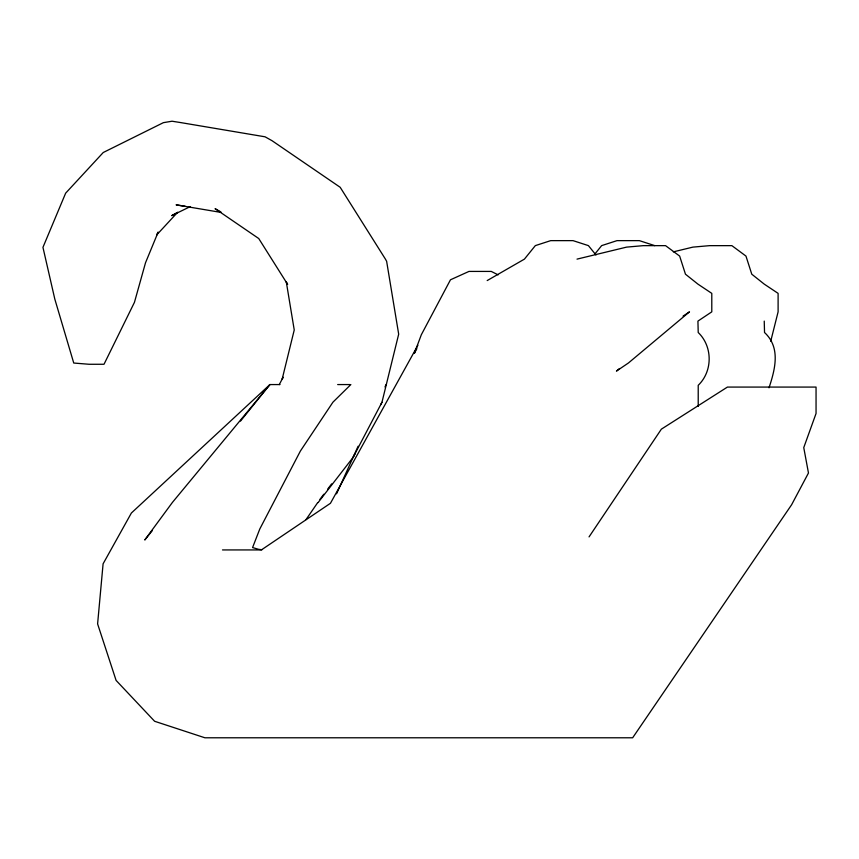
<?xml version="1.0" encoding="UTF-8"?>
<svg xmlns="http://www.w3.org/2000/svg" width="859" height="859" viewBox="0 0 859 859"><rect width="100%" height="100%" fill="white"/><g stroke="black" fill="none" stroke-linecap="round" stroke-linejoin="round"><path stroke-width="1.29" d="M318.066 502.622L353.103 457.364L381.954 402.291L398.683 334.162L386.625 261.276L385.315 258.946L340.185 187.294L272.088 140.736L265.098 136.817L181.174 122.665L172.047 121.216L163.371 122.665L103.241 152.515L65.649 193.168L42.95 247.349L54.815 299.104L73.745 363.035L89.035 364.27L104.014 364.27L134.444 302.347L145.525 262.736L158.045 232.392M770.727 341.238L778.104 311.849L778.104 293.37L764.242 284.125L751.775 274.193L745.966 256.079L731.879 245.653L709.566 245.653L692.891 247.124L673.327 251.859M769.02 387.806C775.097 369.381 780.917 347.627 764.531 332.508L764.242 321.094M336.556 493.818L358.117 446.24M384.982 386.979L386.078 384.564M158.067 232.145L156.617 235.022L177.706 212.205M279.293 384.564L282.976 377.541M353.103 457.364L355.111 453.552M283.126 377.251L282.203 378.991L294.24 329.974L286.315 282.053L287.636 284.393L258.742 238.534L215.083 208.673L220.903 211.937M380.58 404.9L381.954 402.291M416.894 348.593L414.403 353.253L421.318 334.763L450.47 279.798L468.971 271.423L491.273 271.423L498.113 274.859M417.882 345.297L330.447 503.288L261.361 549.932L222.492 549.932M589.049 536.896L661.355 429.167L727.423 387.076L816.05 387.076L816.05 413.48L803.756 447.614L808.469 472.998L791.601 504.77L632.654 737.784L204.925 737.784L154.609 721.27L116.094 680.403L97.604 623.892L103.091 563.826L131.384 513.016L269.909 384.564L279.98 384.564M317.701 502.612L305.987 519.62M319.924 499.39L323.822 494.226M327.719 489.061L331.617 483.896M152.322 530.604L144.763 539.989L172.444 502.386L269.909 384.564L240.509 421.071M594.933 253.931L601.644 245.62L617.03 240.638L639.343 240.638L654.73 245.62M350.859 384.564L332.938 402.184L300.382 451.061L259.805 528.961L252.578 547.559L258.516 549.298A206.901 76.032 43.2 0 0 261.974 549.728M619.511 368.511L616.451 371.099L628.466 362.96L689.476 311.849L683.077 316.112M176.718 212.774L171.725 215.652L190.387 206.547M487.193 280.571L524.419 259.128L535.329 245.62L550.716 240.638L573.028 240.638L588.415 245.62L595.963 254.973M577.012 259.128L626.576 247.124L643.251 245.653L665.564 245.653L679.652 256.079L685.461 274.193L697.927 284.125L711.789 293.37L711.789 311.849L697.927 321.094L698.217 332.508C712.809 346.521 712.809 371.303 698.217 385.315L698.217 406.436M337.673 384.564L349.796 384.564M185.211 206.289L176.084 204.839L220.752 212.366"/></g></svg>
